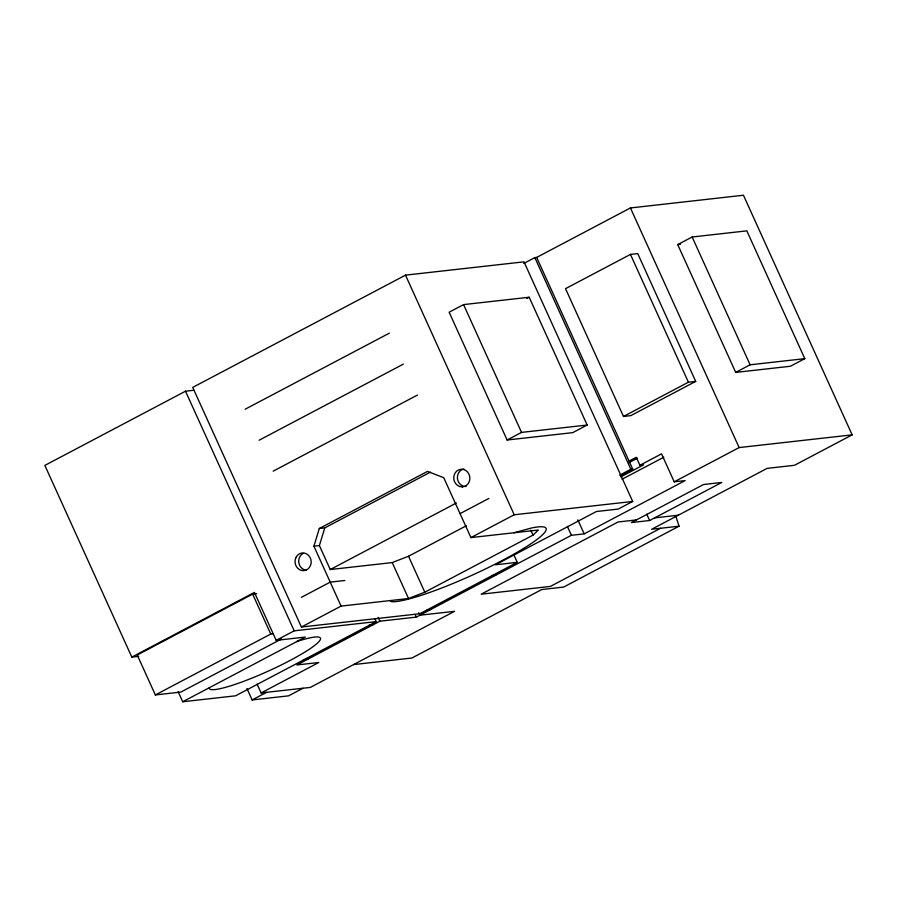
<?xml version="1.0" encoding="UTF-8"?>
<svg xmlns="http://www.w3.org/2000/svg" width="897" height="897" viewBox="0 0 897 897"><rect width="100%" height="100%" fill="white"/><g stroke="black" fill="none" stroke-linecap="round" stroke-linejoin="round"><path stroke-width="1.35" d="M341.084 606.092L313.916 546.183L319.298 528.501L427.499 471.418L443.746 477.697L470.925 537.595L538.368 530.026L533.02 535.117L424.819 592.199L408.527 598.512L341.084 606.092L301.414 627.025L192.72 387.403L405.511 275.144L523.983 261.834L632.688 501.457L618.257 509.07L596.382 511.525L495.402 564.796L517.277 562.341L513.802 554.694M466.305 525.765L408.516 556.252L392.224 562.576L330.253 569.539L319.388 545.578L324.77 527.885L430.504 472.102M209.382 687.685L209.192 687.965A61.041 8.499 -24.4 0 0 290.011 660.495A61.041 8.499 -24.4 0 0 297.77 641.232L296.694 641.624M193.853 390.262L185.511 391.204L44.85 465.408L131.814 657.109L138.755 656.324M245.094 409.256L389.365 333.157M523.725 263.483L534.847 257.618L536.664 257.417L630.434 207.947L743.456 195.243L852.15 434.866L794.45 465.308L767.103 468.38L651.693 529.264L679.04 526.191L675.688 515.775M463.57 304.599L449.139 312.212L507.119 440.012L572.735 432.646L587.165 425.032L529.185 297.232L463.57 304.599L521.538 432.399L587.165 425.032M526.786 298.499L529.185 297.232M259.143 440.214L403.403 364.104M630.445 254.412L565.525 288.655L623.493 416.455L630.793 415.636L695.713 381.393L637.733 253.593L630.445 254.412L688.414 382.212L695.713 381.393M677.717 244.601L692.148 236.999L746.831 230.854L804.8 358.654L790.38 366.256L735.697 372.401L677.717 244.601L680.453 244.298M273.181 471.16L417.441 395.061M507.119 440.012L521.538 432.399M131.814 657.109L254.434 592.412L276.175 640.346L305.339 637.061L182.708 701.757L178.133 691.665M256.677 593.657L252.651 594.117L137.241 655.001L155.349 694.94L180.869 692.069L281.546 638.956M330.253 569.539L456.382 503.004M623.493 416.455L688.414 382.212M301.37 597.357L330.219 582.131L344.807 580.494M460.06 513.633L488.91 498.418M735.697 372.401L750.116 364.799L804.8 358.654M155.349 694.94L270.759 634.056L273.45 633.753M276.175 640.346L294.205 630.826L376.224 621.61L375.069 619.065M470.925 537.595L514.205 514.766L632.688 501.457M629.066 461.092L636.276 457.291L639.897 465.274L643.541 464.87L620.702 476.912M628.875 462.706L637.464 458.176M619.771 475.141L630.86 469.288L632.688 469.075L536.664 257.417M620.365 475.578L632.688 469.075M639.897 465.274L661.538 453.86L674.219 481.812L685.151 480.59L584.171 533.861L571.411 535.296L416.331 617.102L379.88 621.206L296.929 664.957L318.794 662.502L261.094 692.944L257.069 684.086M621.98 479.267L663.858 457.178M376.224 621.61L235.575 695.814L182.708 701.757M246.944 688.504L252.135 699.94L266.566 692.338M517.277 562.341L419.897 613.716L301.414 627.025M674.219 481.812L739.139 447.569L852.15 434.866M303.018 688.234L288.587 695.848L252.135 699.94M649.641 520.518L721.771 482.463L703.54 484.515L631.41 522.559L649.641 520.518L646.759 514.16M660.596 528.266L550.366 586.425L481.184 594.195L618.067 521.987L636.422 519.924M679.04 526.191L563.63 587.075L541.754 589.542L411.914 658.028L353.586 664.587M514.127 532.751L531.293 528.03A86.818 12.087 -24.4 0 1 502.78 560.221A86.818 12.087 -24.4 0 1 391.63 601.708L389.903 600.609M319.298 528.501L324.77 527.885M313.916 546.183L319.388 545.578M654.642 517.872L678.345 515.214M492.027 575.661L495.671 575.246M427.107 609.904L430.762 609.5M369.015 625.422L372.659 625.007M304.094 659.665L307.749 659.25M261.094 692.944L310.306 687.416L454.566 611.317L419.942 615.207L418.776 612.651M692.148 236.999L750.116 364.799M630.434 207.947L739.139 447.569M534.847 257.618L630.86 469.288M577.836 519.879L584.171 533.861M567.375 526.393L571.411 535.296M530.766 530.161L533.02 535.117M405.511 275.144L514.205 514.766M408.516 556.252L424.819 592.199M392.224 562.576L408.527 598.512M415.176 614.557L416.331 617.102M378.142 617.383L379.88 621.206M185.511 391.204L294.205 630.826M252.651 594.117L270.759 634.056M306.292 570.2A8.858 8.062 83.6 0 1 298.858 562.991A8.858 8.062 83.6 0 1 303.13 553.393M466.036 486.499A8.858 8.062 83.6 0 1 457.448 478.695A8.858 8.062 83.6 0 1 463.816 468.963M462.392 486.903L459.264 486.409L456.528 484.638L454.588 481.88A8.858 8.062 83.6 0 1 459.152 469.658A8.858 8.062 83.6 0 1 469.703 476.464A8.858 8.062 83.6 0 1 462.392 486.903M295.842 557.766A8.858 8.062 83.6 0 0 303.702 570.627A8.858 8.062 83.6 0 0 309.79 556.97A8.858 8.062 83.6 0 0 295.842 557.766"/></g></svg>
